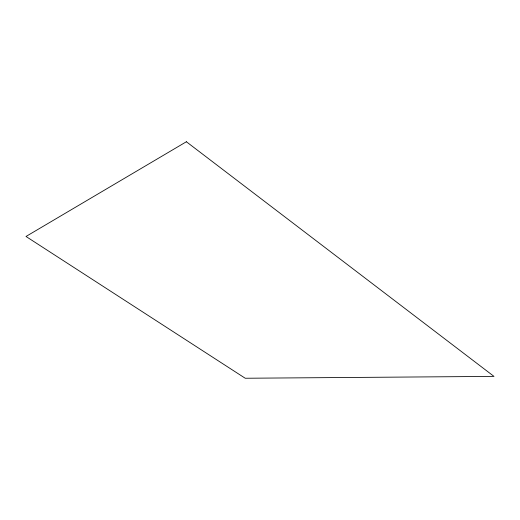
<?xml version="1.0" encoding="UTF-8"?>
<svg xmlns="http://www.w3.org/2000/svg" width="520" height="520" viewBox="0 0 520 520"><rect width="100%" height="100%" fill="white"/><g stroke="black" fill="none" stroke-linecap="round" stroke-linejoin="round"><path stroke-width="0.78" d="M186.375 141.752L26 236.47L245.225 378.248L494 376.402L186.375 141.752"/></g></svg>
